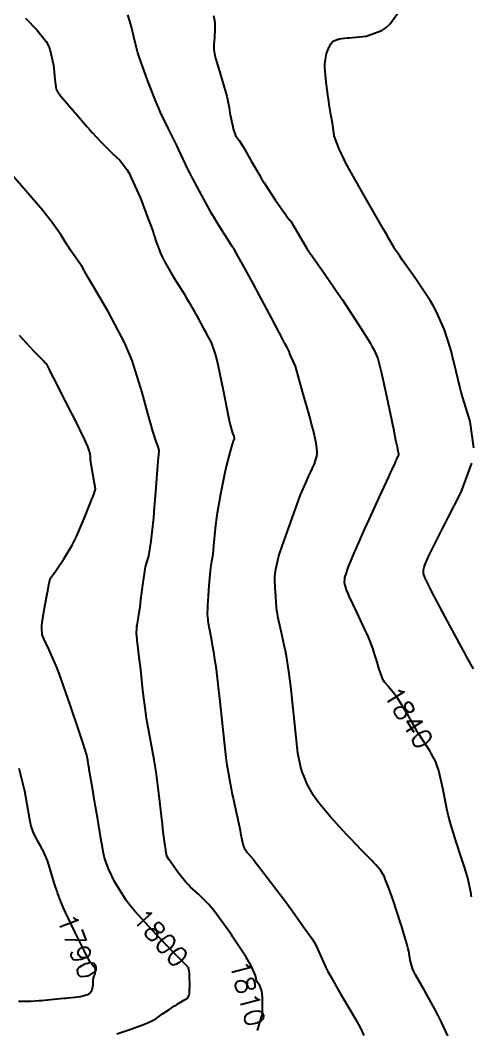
# Model space of a CAD drawing. Header units: metres. Extents: x 837477 to 838477, y 1189014 to 1191014.
# Drawn here: x 837947.4 to 838035, y 1189568 to 1189764.5 of the extents above; entities that cross this region are included whole.
import ezdxf

# ---------------------------------------------------------------- set-up
doc = ezdxf.new("R2010")
doc.units = ezdxf.units.M
doc.header["$LTSCALE"] = 0.3
doc.layers.add('COTAS 10', color=1, linetype='Continuous')
doc.styles.get("Standard").update_dxf_attribs({"font": 'simplex.shx'})

msp = doc.modelspace()

# ---------------------------------------------------------------- linework, layer by layer
at = {"layer": 'COTAS 10'}
for points, elevation in [([(838035.591, 1189681.231), (838034.865, 1189686.393), (838033.446, 1189690.972), (838033.127, 1189692.089), (838032.84, 1189693.14), (838032.072, 1189696.393), (838031.396, 1189699.309), (838031.168, 1189700.149), (838030.921, 1189701.002), (838029.881, 1189704.202), (838028.318, 1189707.738), (838027.741, 1189708.803), (838027.102, 1189709.906), (838024.275, 1189714.202), (838021.675, 1189717.855), (838021.178, 1189718.552), (838020.78, 1189719.113), (838020.147, 1189720.006), (838020.146, 1189720.021), (838020.144, 1189720.029), (838020.142, 1189720.039), (838020.131, 1189720.087), (838020.111, 1189720.155), (838020.104, 1189720.177), (838020.095, 1189720.2), (838020.057, 1189720.293), (838019.152, 1189721.876), (838018.598, 1189722.838), (838017.911, 1189724.027), (838014.334, 1189730.212), (838010.73, 1189736.683), (838010.027, 1189738.052), (838009.452, 1189739.239), (838008.44, 1189741.998), (838008.236, 1189743.578), (838008.17, 1189744.02), (838008.101, 1189744.466), (838007.816, 1189746.094), (838007.485, 1189748.058), (838007.387, 1189748.716), (838007.285, 1189749.423), (838006.893, 1189752.388), (838006.647, 1189755.245), (838006.638, 1189755.884), (838006.654, 1189756.458), (838006.924, 1189757.98), (838007.32, 1189758.936), (838007.416, 1189759.152), (838007.505, 1189759.347), (838007.775, 1189759.874), (838008.058, 1189760.225), (838008.156, 1189760.308), (838008.261, 1189760.384), (838008.71, 1189760.611), (838009.204, 1189760.771), (838009.338, 1189760.807), (838009.471, 1189760.838), (838009.94, 1189760.916), (838010.947, 1189761.021), (838011.419, 1189761.069), (838011.975, 1189761.126), (838014.679, 1189761.396), (838017.727, 1189762.456), (838018.499, 1189763.01), (838019.24, 1189763.676), (838021.658, 1189767.022)], 1850), ([(837948.447, 1189764.854), (837950.6, 1189762.612), (837952.449, 1189760.312), (837952.83, 1189759.585), (837953.155, 1189758.819), (837953.857, 1189755.727), (837954.139, 1189752.976), (837954.2, 1189752.425), (837954.253, 1189751.964), (837954.381, 1189751.062), (837954.562, 1189750.676), (837954.648, 1189750.541), (837954.75, 1189750.393), (837955.246, 1189749.759), (837956.112, 1189748.733), (837956.446, 1189748.339), (837956.82, 1189747.896), (837958.515, 1189745.9), (837960.409, 1189743.713), (837960.909, 1189743.15), (837961.398, 1189742.606), (837963.08, 1189740.798), (837964.624, 1189739.227), (837965.027, 1189738.833), (837965.42, 1189738.456), (837966.75, 1189737.243), (837968.132, 1189735.435), (837968.558, 1189734.683), (837969.002, 1189733.823), (837970.76, 1189729.808), (837972.371, 1189725.634), (837972.723, 1189724.672), (837973.033, 1189723.795), (837973.81, 1189721.33), (837974.645, 1189719.115), (837974.991, 1189718.396), (837975.386, 1189717.63), (837977.23, 1189714.482), (837979.247, 1189711.209), (837979.752, 1189710.364), (837980.233, 1189709.546), (837981.776, 1189706.816), (837983.04, 1189704.488), (837983.344, 1189703.924), (837983.629, 1189703.395), (837984.496, 1189701.776), (837985.308, 1189699.5), (837985.558, 1189698.558), (837985.82, 1189697.479), (837986.86, 1189692.454), (837987.814, 1189687.574), (837988.022, 1189686.587), (837988.206, 1189685.758), (837988.668, 1189684.08), (837988.899, 1189683.526), (837988.937, 1189683.407), (837988.964, 1189683.302), (837988.971, 1189683.045), (837988.804, 1189682.527), (837988.723, 1189682.258), (837988.626, 1189681.934), (837988.147, 1189680.311), (837987.52, 1189677.868), (837987.329, 1189677.027), (837987.131, 1189676.116), (837986.353, 1189672.233), (837985.647, 1189668.17), (837985.494, 1189667.145), (837985.36, 1189666.164), (837985.029, 1189662.983), (837984.836, 1189660.633), (837984.789, 1189660.176), (837984.745, 1189659.802), (837984.61, 1189659.151), (837984.457, 1189658.363), (837984.403, 1189657.903), (837984.343, 1189657.338), (837984.083, 1189654.426), (837983.852, 1189651.382), (837983.812, 1189650.735), (837983.781, 1189650.172), (837983.753, 1189648.847), (837983.853, 1189647.862), (837983.903, 1189647.514), (837983.963, 1189647.134), (837984.26, 1189645.491), (837984.59, 1189643.759), (837984.67, 1189643.324), (837984.746, 1189642.907), (837984.978, 1189641.561), (837985.199, 1189640.118), (837985.266, 1189639.641), (837985.337, 1189639.13), (837985.615, 1189637.002), (837985.966, 1189634.041), (837986.081, 1189633.004), (837986.205, 1189631.872), (837986.719, 1189627.002), (837987.258, 1189622.136), (837987.398, 1189621.007), (837987.534, 1189619.972), (837987.991, 1189617.025), (837988.472, 1189614.548), (837988.623, 1189613.809), (837988.783, 1189613.049), (837989.424, 1189610.112), (837990.015, 1189607.41), (837990.143, 1189606.798), (837990.255, 1189606.243), (837990.531, 1189604.73), (837990.803, 1189603.687), (837990.914, 1189603.429), (837991.039, 1189603.185), (837991.618, 1189602.415), (837992.74, 1189601.101), (837993.207, 1189600.513), (837993.742, 1189599.829), (837996.242, 1189596.549), (837999.141, 1189592.677), (837999.928, 1189591.619), (838000, 1189591.522), (838002.455, 1189588.018), (838004.137, 1189585.684), (838004.518, 1189585.074), (838004.861, 1189584.478), (838005.795, 1189582.455), (838006.809, 1189580.143), (838007.204, 1189579.365), (838007.648, 1189578.527), (838009.662, 1189575.004), (838011.67, 1189571.616), (838012.109, 1189570.864), (838012.498, 1189570.192), (838013.483, 1189568.437), (838014.214, 1189566.854)], 1820), ([(838031.694, 1189564.279), (838029.276, 1189569.488), (838028.64, 1189570.768), (838028.019, 1189571.977), (838025.9, 1189575.759), (838024.258, 1189578.669), (838023.938, 1189579.33), (838023.676, 1189579.927), (838023.219, 1189581.561), (838022.918, 1189583.301), (838022.755, 1189583.966), (838022.558, 1189584.71), (838021.561, 1189588.061), (838020.436, 1189591.566), (838020.159, 1189592.409), (838019.896, 1189593.195), (838019.073, 1189595.573), (838018.378, 1189597.336), (838018.195, 1189597.735), (838018.018, 1189598.095), (838017.415, 1189599.073), (838016.516, 1189600.101), (838016.152, 1189600.492), (838015.738, 1189600.929), (838013.829, 1189602.894), (838011.523, 1189605.284), (838010.86, 1189605.989), (838010.185, 1189606.714), (838007.659, 1189609.489), (838005.395, 1189612.224), (838004.886, 1189612.923), (838004.428, 1189613.598), (838003.198, 1189615.823), (838002.447, 1189617.615), (838002.291, 1189618.016), (838002.157, 1189618.375), (838001.858, 1189619.327), (838001.608, 1189620.605), (838001.504, 1189621.17), (838001.385, 1189621.827), (838000, 1189634.852), (837999.655, 1189637.278), (837999.42, 1189639.1), (837999.368, 1189639.496), (837999.32, 1189639.843), (837999.194, 1189640.704), (837998.974, 1189641.781), (837998.868, 1189642.265), (837998.742, 1189642.829), (837998.121, 1189645.538), (837997.513, 1189648.363), (837997.395, 1189649.001), (837997.298, 1189649.577), (837997.13, 1189651.136), (837997.085, 1189652.301), (837997.066, 1189652.629), (837997.044, 1189652.959), (837996.942, 1189654.17), (837996.89, 1189655.449), (837996.901, 1189655.822), (837996.921, 1189656.202), (837997.084, 1189657.645), (837997.472, 1189659.414), (837997.634, 1189660), (837997.82, 1189660.629), (837998.69, 1189663.247), (837999.935, 1189666.662), (838000, 1189666.836), (838001.861, 1189672.09), (838003.165, 1189675.013), (838003.472, 1189675.696), (838003.754, 1189676.324), (838004.579, 1189678.139), (838005.045, 1189679.654), (838005.102, 1189680.094), (838005.127, 1189680.543), (838004.957, 1189682.239), (838004.32, 1189684.839), (838004.052, 1189685.858), (838003.743, 1189687.007), (838002.296, 1189692.239), (838000.919, 1189697.132), (838000, 1189699.104), (837999.844, 1189699.546), (837999.793, 1189699.668), (837999.782, 1189699.702), (837999.771, 1189699.735), (837999.742, 1189699.852), (837999.201, 1189700.932), (837998.867, 1189701.573), (837998.453, 1189702.361), (837996.295, 1189706.438), (837993.845, 1189711.039), (837993.247, 1189712.157), (837992.683, 1189713.208), (837990.938, 1189716.438), (837989.44, 1189719.094), (837989.032, 1189719.782), (837988.627, 1189720.45), (837987.19, 1189722.69), (837985.638, 1189725.15), (837985.161, 1189725.955), (837984.662, 1189726.815), (837982.69, 1189730.369), (837980.853, 1189733.832), (837980.439, 1189734.634), (837980.067, 1189735.369), (837979.066, 1189737.456), (837978.185, 1189739.355), (837977.888, 1189739.97), (837977.568, 1189740.624), (837976.223, 1189743.312), (837974.7, 1189746.528), (837974.268, 1189747.515), (837973.832, 1189748.545), (837972.222, 1189752.613), (837970.84, 1189756.453), (837970.548, 1189757.337), (837970.294, 1189758.145), (837969.707, 1189760.419), (837969.022, 1189763.17), (837968.708, 1189764.279), (837968.341, 1189765.538)], 1830), ([(837984.976, 1189765.399), (837985.204, 1189764.028), (837985.215, 1189763.455), (837985.216, 1189763.275), (837985.217, 1189763.085), (837985.211, 1189762.322), (837985.188, 1189761.527), (837985.177, 1189761.317), (837985.164, 1189761.112), (837985.102, 1189760.409), (837985.045, 1189759.75), (837985.035, 1189759.574), (837985.028, 1189759.399), (837985.024, 1189758.79), (837985.252, 1189757.609), (837985.391, 1189757.075), (837985.562, 1189756.451), (837986.456, 1189753.447), (837987.371, 1189750.345), (837987.556, 1189749.659), (837987.711, 1189749.048), (837988.024, 1189747.467), (837988.162, 1189746.409), (837988.207, 1189746.128), (837988.254, 1189745.853), (837988.45, 1189744.902), (837988.652, 1189744.043), (837988.704, 1189743.825), (837988.754, 1189743.615), (837988.922, 1189742.931), (837989.172, 1189742.262), (837989.274, 1189742.063), (837989.392, 1189741.857), (837989.935, 1189741.064), (837990.696, 1189739.933), (837990.951, 1189739.515), (837991.224, 1189739.051), (837992.37, 1189736.995), (837993.851, 1189734.418), (837994.337, 1189733.625), (837994.854, 1189732.797), (837996.995, 1189729.522), (837999.011, 1189726.628), (837999.45, 1189726.04), (837999.837, 1189725.545), (838000, 1189725.374), (838001.967, 1189722.064), (838003.146, 1189720.015), (838003.671, 1189719.283), (838004.238, 1189718.484), (838006.645, 1189715.038), (838009.302, 1189711.14), (838010.027, 1189710.056), (838010.747, 1189708.971), (838013.312, 1189705.038), (838015.409, 1189701.658), (838015.834, 1189700.923), (838016.193, 1189700.274), (838016.927, 1189698.653), (838017.372, 1189696.84), (838017.548, 1189696.07), (838017.747, 1189695.184), (838018.653, 1189691.017), (838019.561, 1189686.753), (838019.761, 1189685.806), (838019.938, 1189684.961), (838020.39, 1189682.754), (838020.655, 1189681.451), (838020.715, 1189681.176), (838020.767, 1189680.938), (838020.907, 1189680.39), (838020.952, 1189680.075), (838020.944, 1189679.985), (838020.929, 1189679.893), (838020.802, 1189679.548), (838020.644, 1189679.24), (838020.608, 1189679.171), (838020.576, 1189679.11), (838020.493, 1189678.945), (838020.412, 1189678.774), (838020.383, 1189678.708), (838020.351, 1189678.634), (838020.208, 1189678.298), (838019.647, 1189677.05), (838019.351, 1189676.401), (838018.993, 1189675.62), (838017.195, 1189671.706), (838015.237, 1189667.437), (838014.779, 1189666.433), (838014.358, 1189665.507), (838013.142, 1189662.805), (838012.236, 1189660.727), (838012.01, 1189660.194), (838011.794, 1189659.678), (838011.106, 1189657.969), (838010.618, 1189656.542), (838010.529, 1189656.204), (838010.46, 1189655.892), (838010.376, 1189654.971), (838010.77, 1189653.631), (838011.002, 1189653.054), (838011.288, 1189652.388), (838012.764, 1189649.238), (838014.348, 1189645.893), (838014.702, 1189645.104), (838015.02, 1189644.375), (838015.86, 1189642.236), (838016.436, 1189640.497), (838016.587, 1189640.021), (838016.734, 1189639.546), (838017.213, 1189637.91), (838017.231, 1189637.847), (838017.778, 1189636.364), (838017.955, 1189636.025), (838018.143, 1189635.717), (838018.918, 1189634.867), (838019.987, 1189633.658), (838020.362, 1189633.125), (838020.771, 1189632.506), (838022.53, 1189629.551), (838024.398, 1189626.334), (838024.874, 1189625.55), (838025.334, 1189624.812), (838026.848, 1189622.53), (838027.247, 1189621.776), (838028.112, 1189620.136), (838028.414, 1189619.328), (838028.695, 1189618.456), (838029.536, 1189614.782), (838030.344, 1189610.762), (838030.605, 1189609.673), (838030.881, 1189608.594), (838032.011, 1189604.782), (838033.121, 1189601.397), (838033.385, 1189600.586), (838033.63, 1189599.831), (838034.356, 1189597.563), (838034.914, 1189594.869), (838035.052, 1189593.845)], 1840), ([(837993.526, 1189567.873), (837994.498, 1189571.161), (837994.474, 1189574.323), (837994.426, 1189574.964), (837994.359, 1189575.503), (837993.967, 1189576.6), (837993.525, 1189577.166), (837993.427, 1189577.37), (837993.34, 1189577.595), (837993.115, 1189578.576), (837992.314, 1189580.455), (837991.864, 1189581.246), (837991.316, 1189582.153), (837988.628, 1189586.23), (837988.511, 1189586.407), (837985.422, 1189590.684), (837984.695, 1189591.606), (837984.022, 1189592.415), (837982.053, 1189594.391), (837980.46, 1189595.797), (837980.023, 1189596.247), (837979.589, 1189596.723), (837978.04, 1189598.66), (837976.783, 1189600.42), (837976.533, 1189600.784), (837976.325, 1189601.094), (837975.929, 1189601.771), (837975.785, 1189602.405), (837975.736, 1189602.689), (837975.683, 1189603.02), (837975.457, 1189604.607), (837975.143, 1189607.125), (837975.033, 1189608.043), (837974.915, 1189609.056), (837974.406, 1189613.513), (837973.81, 1189618.22), (837973.636, 1189619.391), (837973.459, 1189620.505), (837972.787, 1189624.052), (837972.129, 1189627.516), (837971.96, 1189628.578), (837971.798, 1189629.684), (837971.262, 1189634.052), (837970.818, 1189638.137), (837970.714, 1189639.065), (837970.618, 1189639.906), (837970.339, 1189642.209), (837970.153, 1189643.726), (837970.115, 1189644.071), (837970.083, 1189644.384), (837970.02, 1189645.242), (837970.06, 1189646.104), (837970.093, 1189646.419), (837970.136, 1189646.768), (837970.371, 1189648.303), (837970.688, 1189650.328), (837970.781, 1189650.986), (837970.878, 1189651.686), (837971.249, 1189654.563), (837971.607, 1189657.152), (837971.695, 1189657.67), (837971.778, 1189658.101), (837972.039, 1189658.94), (837972.304, 1189659.745), (837972.39, 1189660.156), (837972.48, 1189660.647), (837972.852, 1189663.099), (837973.253, 1189666.515), (837973.362, 1189667.615), (837973.47, 1189668.782), (837973.853, 1189673.552), (837974.164, 1189677.795), (837974.227, 1189678.63), (837974.279, 1189679.317), (837974.384, 1189680.571), (837974.322, 1189681.046), (837974.269, 1189681.242), (837974.201, 1189681.466), (837973.825, 1189682.509), (837973.123, 1189684.715), (837972.849, 1189685.673), (837972.54, 1189686.781), (837971.14, 1189692.036), (837969.142, 1189698.227), (837968.457, 1189699.925), (837967.715, 1189701.616), (837964.56, 1189707.665), (837961.696, 1189712.537), (837961.137, 1189713.486), (837960.679, 1189714.262), (837959.873, 1189715.621), (837959.748, 1189715.842), (837959.72, 1189715.9), (837959.694, 1189715.957), (837959.626, 1189716.155), (837959.578, 1189716.312), (837959.566, 1189716.344), (837959.554, 1189716.371), (837959.516, 1189716.428), (837959.292, 1189716.719), (837959.164, 1189716.894), (837959.006, 1189717.11), (837958.197, 1189718.23), (837957.155, 1189719.745), (837956.851, 1189720.21), (837956.54, 1189720.695), (837955.361, 1189722.611), (837953.435, 1189725.334), (837952.654, 1189726.328), (837951.765, 1189727.426), (837947.658, 1189732.258), (837943.731, 1189736.744)], 1810), ([(837966.179, 1189567.212), (837968.918, 1189568.145), (837971.571, 1189569.104), (837972.133, 1189569.329), (837972.622, 1189569.538), (837973.765, 1189570.147), (837974.549, 1189570.715), (837974.81, 1189570.897), (837975.091, 1189571.091), (837976.264, 1189571.881), (837977.423, 1189572.641), (837977.695, 1189572.816), (837977.944, 1189572.975), (837978.668, 1189573.421), (837979.215, 1189573.743), (837979.354, 1189573.825), (837979.487, 1189573.903), (837979.925, 1189574.159), (837980.238, 1189574.71), (837980.294, 1189574.975), (837980.336, 1189575.288), (837980.377, 1189576.826), (837980.326, 1189578.365), (837980.311, 1189578.678), (837980.295, 1189578.944), (837980.236, 1189579.497), (837980.183, 1189579.702), (837980.173, 1189579.748), (837980.163, 1189579.789), (837980.142, 1189579.899), (837980.126, 1189579.972), (837980.121, 1189579.991), (837980.114, 1189580.008), (837980.084, 1189580.063), (837980.054, 1189580.106), (837980.046, 1189580.115), (837980.04, 1189580.123), (837980.02, 1189580.142), (837980.001, 1189580.161), (837979.995, 1189580.168), (837979.988, 1189580.176), (837979.96, 1189580.213), (837978.997, 1189581.21), (837978.401, 1189581.823), (837977.662, 1189582.582), (837973.802, 1189586.543), (837969.659, 1189591.098), (837968.742, 1189592.232), (837967.924, 1189593.31), (837967.559, 1189593.901), (837965.799, 1189596.745), (837964.59, 1189599.339), (837964.35, 1189599.887), (837964.15, 1189600.361), (837963.772, 1189601.459), (837963.668, 1189602.029), (837963.642, 1189602.169), (837963.617, 1189602.302), (837963.535, 1189602.72), (837963.326, 1189603.899), (837963.22, 1189604.511), (837963.094, 1189605.247), (837962.466, 1189608.937), (837961.796, 1189612.887), (837961.643, 1189613.786), (837961.504, 1189614.601), (837961.121, 1189616.843), (837960.879, 1189618.281), (837960.829, 1189618.589), (837960.787, 1189618.858), (837960.695, 1189619.502), (837960.611, 1189620.039), (837960.573, 1189620.239), (837960.529, 1189620.462), (837960.319, 1189621.454), (837959.664, 1189623.68), (837959.34, 1189624.681), (837958.953, 1189625.849), (837957.04, 1189631.454), (837955.019, 1189637.135), (837954.565, 1189638.35), (837954.156, 1189639.409), (837953.059, 1189641.944), (837952.363, 1189643.321), (837952.206, 1189643.651), (837952.065, 1189643.959), (837951.688, 1189644.885), (837951.586, 1189646.155), (837951.619, 1189646.68), (837951.679, 1189647.28), (837952.117, 1189650.073), (837952.632, 1189652.824), (837952.74, 1189653.398), (837952.833, 1189653.89), (837953.046, 1189654.99), (837953.15, 1189655.463), (837953.174, 1189655.56), (837953.197, 1189655.643), (837953.263, 1189655.82), (837953.331, 1189655.919), (837953.355, 1189655.954), (837953.382, 1189655.991), (837953.496, 1189656.149), (837953.933, 1189656.774), (837954.163, 1189657.106), (837954.441, 1189657.508), (837955.836, 1189659.53), (837957.52, 1189662.322), (837957.979, 1189663.208), (837958.435, 1189664.144), (837960.056, 1189667.933), (837961.336, 1189671.241), (837961.578, 1189671.874), (837961.77, 1189672.384), (837962.055, 1189673.202), (837961.947, 1189673.668), (837961.892, 1189673.956), (837961.826, 1189674.312), (837961.494, 1189676.172), (837961.18, 1189678.101), (837961.124, 1189678.501), (837961.082, 1189678.843), (837961.043, 1189679.596), (837960.998, 1189680.114), (837960.952, 1189680.308), (837960.892, 1189680.525), (837960.553, 1189681.492), (837959.636, 1189683.504), (837959.212, 1189684.379), (837958.713, 1189685.392), (837956.293, 1189690.199), (837953.953, 1189694.796), (837953.504, 1189695.676), (837953.142, 1189696.385), (837952.55, 1189697.53), (837952.151, 1189697.944), (837951.909, 1189698.193), (837951.61, 1189698.5), (837950.058, 1189700.092), (837947.928, 1189702.378), (837947.265, 1189703.122)], 1800), ([(838035.491, 1189638.241), (838034.258, 1189640.484), (838033.756, 1189641.412), (838033.183, 1189642.472), (838030.532, 1189647.405), (838027.966, 1189652.232), (838027.447, 1189653.224), (838027.012, 1189654.068), (838026.131, 1189655.871), (838025.875, 1189656.628), (838025.833, 1189656.812), (838025.804, 1189656.985), (838025.806, 1189657.517), (838025.943, 1189658.051), (838025.999, 1189658.225), (838026.064, 1189658.411), (838026.363, 1189659.178), (838026.839, 1189660.234), (838027.015, 1189660.602), (838027.209, 1189661.003), (838028.07, 1189662.722), (838029.445, 1189665.411), (838029.965, 1189666.424), (838030.544, 1189667.552), (838033.136, 1189672.595), (838035.216, 1189678.239)], 1850), ([(837947.153, 1189618.939), (837948.26, 1189614.486), (837948.854, 1189610.802), (837948.992, 1189610.007), (837949.118, 1189609.309), (837949.476, 1189607.598), (837949.835, 1189606.516), (837949.961, 1189606.213), (837950.099, 1189605.91), (837950.697, 1189604.806), (837951.329, 1189603.715), (837951.49, 1189603.42), (837951.644, 1189603.128), (837952.148, 1189602.1), (837952.628, 1189600.909), (837952.767, 1189600.514), (837952.91, 1189600.092), (837953.447, 1189598.332), (837953.955, 1189596.601), (837954.079, 1189596.196), (837954.195, 1189595.824), (837954.556, 1189594.748), (837954.68, 1189594.419), (837954.894, 1189593.846), (837954.996, 1189593.582), (837955.102, 1189593.313), (837955.516, 1189592.294), (837956.17, 1189590.83), (837956.427, 1189590.282), (837956.717, 1189589.671), (837958.038, 1189586.947), (837959.334, 1189584.304), (837959.608, 1189583.744), (837959.845, 1189583.259), (837960.393, 1189582.131), (837960.739, 1189581.514), (837960.848, 1189581.353), (837960.963, 1189581.195), (837961.426, 1189580.656), (837961.818, 1189580.147), (837961.889, 1189580.008), (837961.943, 1189579.869), (837961.999, 1189579.375), (837961.926, 1189578.938), (837961.897, 1189578.836), (837961.866, 1189578.742), (837961.724, 1189578.469), (837961.588, 1189578.061), (837961.56, 1189577.881), (837961.537, 1189577.673), (837961.488, 1189576.681), (837961.318, 1189575.674), (837961.218, 1189575.456), (837961.094, 1189575.265), (837960.458, 1189574.795), (837959.602, 1189574.536), (837959.339, 1189574.477), (837959.066, 1189574.425), (837957.99, 1189574.283), (837956.674, 1189574.155), (837956.249, 1189574.112), (837955.799, 1189574.065), (837953.955, 1189573.864), (837952.041, 1189573.673), (837951.546, 1189573.632), (837951.066, 1189573.597), (837949.46, 1189573.51), (837947.67, 1189573.485), (837947.074, 1189573.489)], 1790)]:
    msp.add_lwpolyline(points, dxfattribs=dict(at, elevation=elevation))

# ---------------------------------------------------------------- texts
at = {"layer": 'COTAS 10', "char_height": 3.8, "attachment_point": 7}
for s, insert, rotation in [('1840', (838017.845, 1189633.298, 1840), 301.8798), ('1790', (837954.483, 1189589.631, 1790), 291.00024), ('1800', (837968.924, 1189589.508, 1800), 311.6416), ('1810', (837988.088, 1189580.883, 1810), 284.94854)]:
    msp.add_mtext(s, dxfattribs=dict(at, insert=insert, rotation=rotation))

doc.saveas('drawing.dxf')
